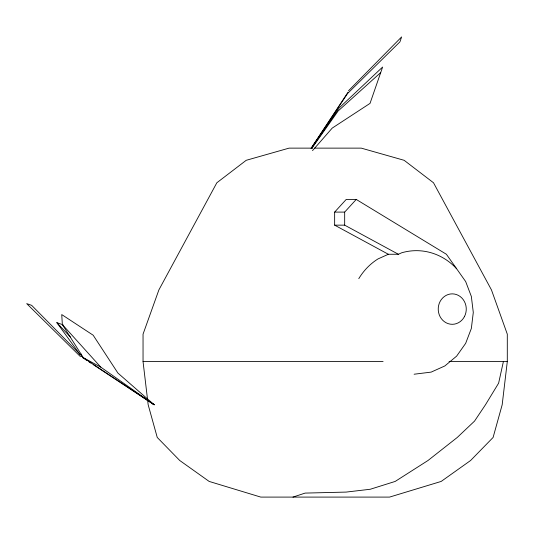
<?xml version="1.0" encoding="UTF-8"?>
<svg xmlns="http://www.w3.org/2000/svg" width="534" height="534" viewBox="0 0 534 534"><rect width="100%" height="100%" fill="white"/><g stroke="black" fill="none" stroke-linecap="round" stroke-linejoin="round"><path stroke-width="0.8" d="M314.246 148.132L361.278 148.132L404.138 160.307L433.508 182.775L491.46 289.915L507.3 334.157L507.3 361.565L502.18 404.765L493.096 437.459L470.608 460.495L441.184 481.428L389.56 497.094L260.786 497.094L209.161 481.428L179.738 460.495L157.25 437.459L148.165 404.765L143.045 361.565L143.045 334.157L158.885 289.915L216.837 182.775L246.207 160.307L289.068 148.132L312.664 148.132M503.395 361.565L498.623 383.165L485.473 404.765L474.532 421.112L457.258 437.459L428.008 460.495L395.187 481.428L370.269 489.257L346.105 492.088L305.101 493.096L292.979 497.094M311.008 148.439L348.028 92.202M311.469 147.878L347.581 93.497L399.926 41.852L401.635 36.906L348.535 90.747M311.682 148.072L339.197 107.915L382.624 67.037L370.035 103.382L332.208 128.107L312.523 150.635M311.929 148.172L338.135 110.979L380.709 72.557M456.63 268.762A61.777 56.864 90 0 0 401.701 252.776L398.384 254.264L388.358 254.264L334.644 225.148L334.644 212.098L346.212 199.436L356.238 199.436L446.391 254.264L465.668 281.558L471.348 296.457L473.291 312.443L471.348 328.437L465.668 343.335L456.63 356.131L444.855 365.944L431.138 372.118L414.11 374.221M398.384 254.264L344.67 225.148L344.67 212.098L356.238 199.436M388.358 254.264L377.959 258.943A61.777 56.864 -90 0 0 358.775 278.668M334.644 212.098L344.67 212.098M334.644 225.148L344.67 225.148M143.045 361.565L383.085 361.565M449.034 361.565L507.3 361.565M80.06 354.569L56.831 322.636L63.025 324.785M150.795 402.436L154.192 404.765L83.291 357.68L62.351 324.552L61.737 314.573L93.176 335.219L117.901 373.052L154.192 404.765L100.772 367.125L83.291 357.68L31.646 305.335L26.7 303.626L80.541 356.725M82.69 357.687L86.835 360.417M88.904 361.778L90.98 363.147M93.056 364.508L154.192 404.765M141.263 395.908L148.072 400.567M56.831 322.636L70.548 337.208M62.351 324.552L100.772 367.125M81.288 354.055L81.815 356.438M464.386 316.702A15.226 14.018 -90 0 0 452.245 293.86A15.226 14.018 -90 0 0 440.109 316.702A15.226 14.018 -90 0 0 464.386 316.702"/></g></svg>
